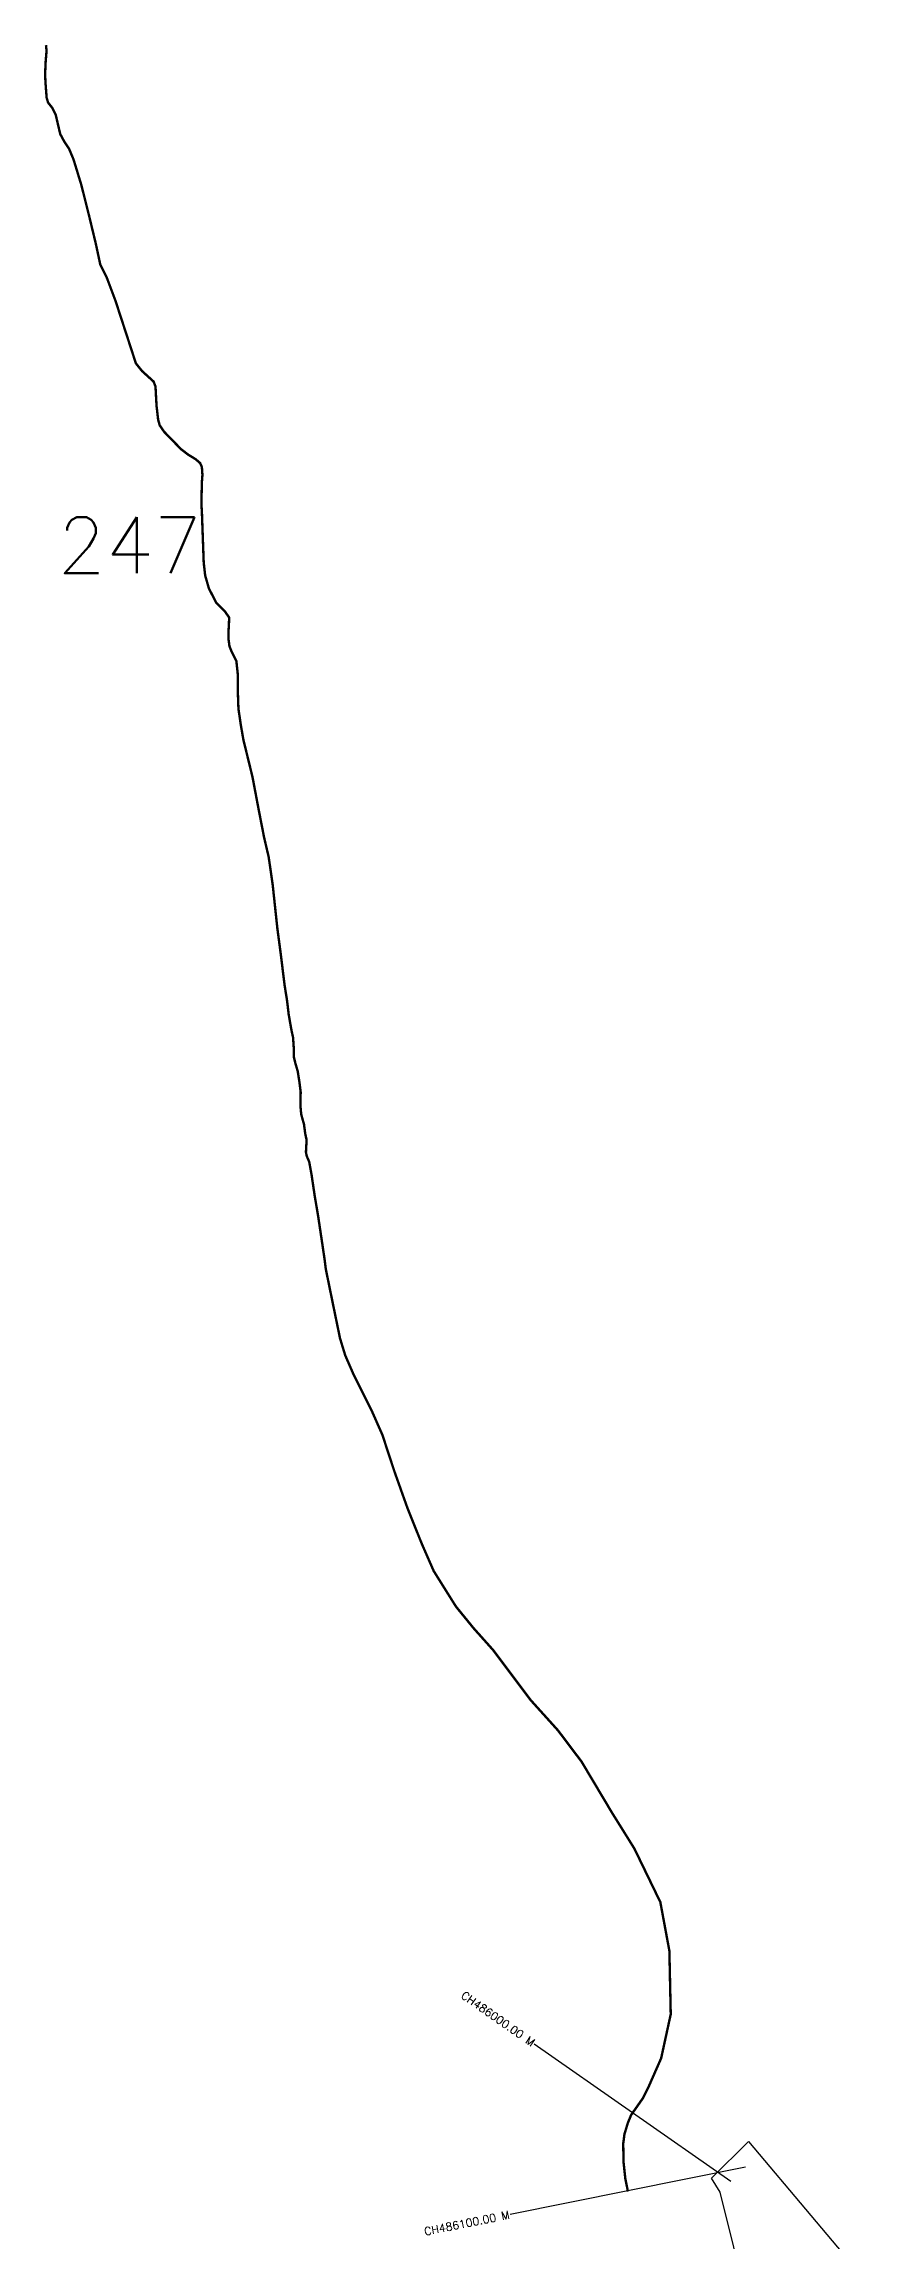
# Model space of a CAD drawing. Header units: metres. Extents: x 314583 to 317530, y 1894900 to 1900132.
# Drawn here: x 314583 to 315620, y 1897387 to 1900132 of the extents above; entities that cross this region are included whole.
import ezdxf
from ezdxf.enums import TextEntityAlignment as Align

# ---------------------------------------------------------------- set-up
doc = ezdxf.new("R2010")
doc.units = ezdxf.units.M
for name, color, linetype in [('CS', 134, 'Continuous'), ('CSMark', 6, 'Continuous'), ('NATURALLY PROTECTED', 3, 'Continuous'), ('village', 3, 'Continuous')]:
    doc.layers.add(name, color=color, linetype=linetype)
doc.styles.get("Standard").update_dxf_attribs({"font": 'simplex.shx'})

msp = doc.modelspace()

# ---------------------------------------------------------------- linework, layer by layer
at = {"layer": 'CS'}
for p, q in [((315442, 1897460.4), (315196.1, 1897632.3)), ((315460.1, 1897478.5), (315165.9, 1897419.4))]:
    msp.add_line(p, q, dxfattribs=at)
at = {"layer": 'NATURALLY PROTECTED', "const_width": 3, "flags": 128}
msp.add_lwpolyline([(314585.6, 1900130.9), (314586.3, 1900123.7), (314585.2, 1900110.7), (314584.5, 1900094.2), (314585, 1900083.6), (314586.4, 1900065.2), (314588.3, 1900058.9), (314593.1, 1900053), (314597.8, 1900043.8), (314600.1, 1900033.8), (314603.4, 1900019.7), (314608.6, 1900010.1), (314614.5, 1900001.2), (314620, 1899988.1), (314629.8, 1899956.1), (314639.5, 1899917.5), (314647.8, 1899883), (314653.5, 1899856.4), (314661.3, 1899841.1), (314672.5, 1899811.3), (314685.3, 1899772.1), (314698, 1899733.1), (314705.6, 1899723.6), (314720.1, 1899710.4), (314722.5, 1899704.2), (314723.8, 1899680.2), (314725.8, 1899662.8), (314727.8, 1899655.6), (314733.4, 1899647.5), (314754.4, 1899625.9), (314763.8, 1899618.7), (314769, 1899615.6), (314772.7, 1899613.3), (314778.3, 1899608.5), (314780.5, 1899603.6), (314781.2, 1899593.7), (314780.5, 1899584.7), (314779.9, 1899558.2), (314780.6, 1899544.9), (314781.8, 1899511.6), (314782.8, 1899484), (314784.6, 1899468), (314789.2, 1899452), (314798.5, 1899433.7), (314809.4, 1899422.9), (314814.6, 1899415.4), (314814.3, 1899406.6), (314814.3, 1899406.6), (314813.7, 1899396.5), (314813.8, 1899388.5), (314815, 1899379.5), (314817.9, 1899372.3), (314823.6, 1899361.2), (314825.4, 1899344.4), (314825.6, 1899318.6), (314826.2, 1899301.5), (314829.2, 1899281), (314832.4, 1899262.6), (314843.7, 1899216.5), (314851.5, 1899175.3), (314858.3, 1899140.5), (314864, 1899116.2), (314869, 1899081.7), (314874.9, 1899026.5), (314878.5, 1898999.5), (314880.7, 1898982), (314883.9, 1898955.9), (314887, 1898936.6), (314889, 1898919.6), (314891.3, 1898906.3), (314892.7, 1898898.6), (314894.5, 1898890.5), (314895.3, 1898878.7), (314895.5, 1898866), (314897.4, 1898858.2), (314900.3, 1898848.4), (314902.4, 1898835.1), (314904, 1898822.5), (314903.8, 1898804.3), (314904.7, 1898794.4), (314906.9, 1898786.4), (314908.1, 1898782.4), (314909.7, 1898770.3), (314911.2, 1898763.4), (314911.3, 1898759.5), (314910.9, 1898753.1), (314910.6, 1898747.1), (314911.6, 1898742.2), (314914.7, 1898735), (314917.6, 1898719.1), (314921.6, 1898692.3), (314925.9, 1898666.9), (314931, 1898632.9), (314934, 1898612.5), (314935.5, 1898600.7), (314946.2, 1898548.4), (314953.2, 1898514.5), (314959.7, 1898493.2), (314970, 1898469.6), (314993, 1898423.6), (315006.3, 1898393.5), (315013.7, 1898370.8), (315021.3, 1898347.8), (315037.7, 1898301.8), (315055.5, 1898257.5), (315070.3, 1898223.7), (315098.2, 1898179.1), (315120.4, 1898151.9), (315144.9, 1898124.5), (315191.6, 1898062.2), (315225.7, 1898024.4), (315255.2, 1897985.3), (315293.9, 1897920.4), (315321.2, 1897876.7), (315353.7, 1897809.7), (315365, 1897748.8), (315366.7, 1897669.6), (315354.7, 1897614.5), (315338.8, 1897578.4), (315331.8, 1897564.5), (315317.1, 1897543.5), (315313, 1897533.5), (315308.8, 1897519.6), (315307.3, 1897507.9), (315307.7, 1897484.7), (315309.9, 1897464.1), (315313.2, 1897448)], dxfattribs=at)
at = {"layer": 'village', "color": 6}
msp.add_polyline3d([(315479.3, 1897242.5, 0), (315428.4, 1897447, 0), (315417.6, 1897464.7, 0), (315464, 1897510.6, 0), (315619.7, 1897325.7, 0)], dxfattribs=at)

# ---------------------------------------------------------------- texts
at = {"insert": (314600.1, 1899540.8), "char_height": 70, "attachment_point": 1}
msp.add_mtext_dynamic_manual_height_columns('247', width=95.172, gutter_width=1, heights=[0], dxfattribs=at)
at = {"layer": 'CSMark'}
for s, rotation, p in [('CH486000.00 M', 325.059, (315195.3, 1897632.8)), ('CH486100.00 M', 11.3646, (315165, 1897419.2))]:
    msp.add_text(s, height=10, rotation=rotation, dxfattribs=at).set_placement(p, align=Align.MIDDLE_RIGHT)

doc.saveas('drawing.dxf')
